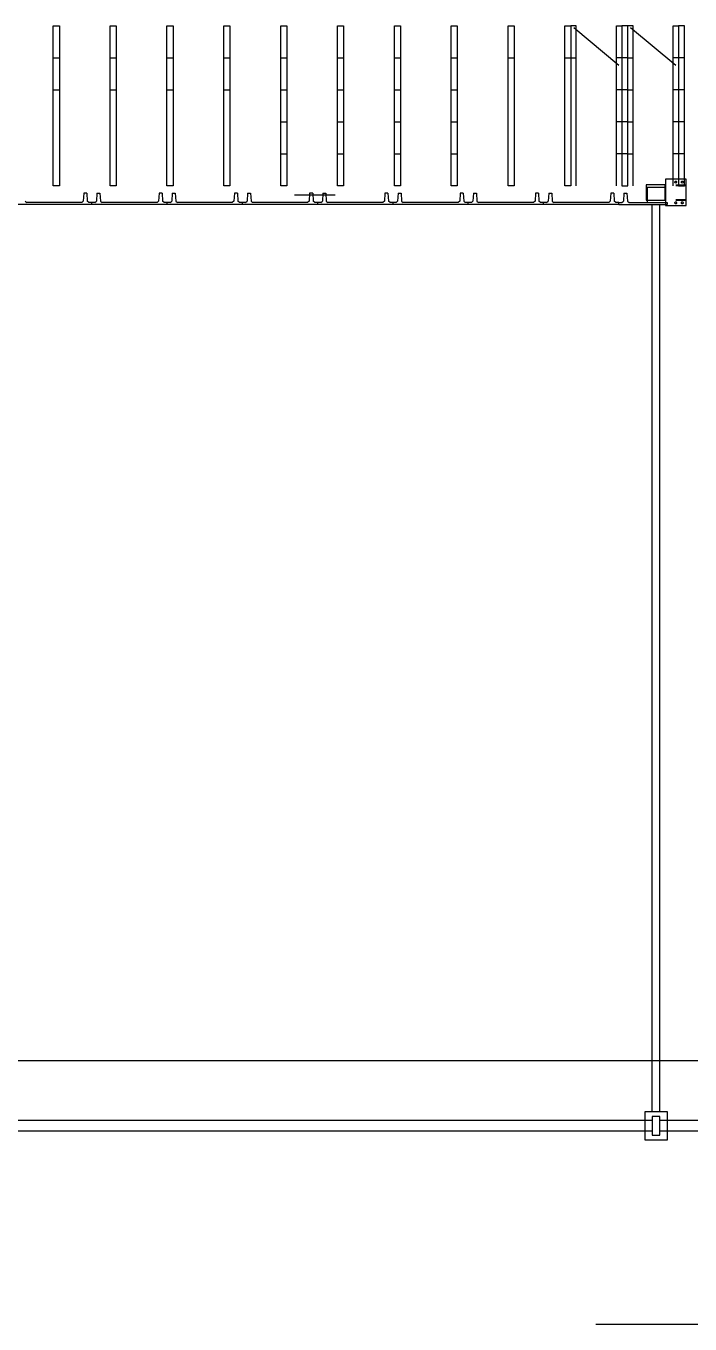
# Model space of a CAD drawing. Header units: metres. Extents: x 2 to 323, y -2 to 254.
# Drawn here: x 222.57 to 240.21, y 7.56 to 42.06 of the extents above; entities that cross this region are included whole.
import ezdxf

# ---------------------------------------------------------------- set-up
doc = ezdxf.new("R2010")
doc.units = ezdxf.units.M
for name, color, linetype in [('0-EST CORTE', 7, 'Continuous'), ('0-MUROS EXISTENTES', 7, 'Continuous'), ('0-PROYECCIONES', 7, 'Continuous'), ('0-VISTA-015', 7, 'Continuous'), ('00', 7, 'Continuous'), ('Columnas existentes', 7, 'Continuous'), ('racks', 7, 'Continuous')]:
    doc.layers.add(name, color=color, linetype=linetype)

msp = doc.modelspace()

# ---------------------------------------------------------------- linework, layer by layer
msp.add_line((239.046, 37.492), (239.046, 37.492))
msp.add_line((239.046, 37.492), (239.046, 37.492))
msp.add_line((239.046, 37.492), (239.046, 37.492))
msp.add_line((239.046, 37.492), (239.046, 37.492))
msp.add_lwpolyline([(239.609, 13.198), (239.009, 13.198), (239.009, 12.458), (239.609, 12.458), (239.609, 13.198)], close=True)
msp.add_lwpolyline([(239.609, 13.198), (239.009, 13.198), (239.009, 12.458), (239.609, 12.458), (239.609, 13.198)], close=True)
msp.add_lwpolyline([(239.609, 13.198), (239.009, 13.198), (239.009, 12.458), (239.609, 12.458), (239.609, 13.198)], close=True)
msp.add_lwpolyline([(239.609, 13.198), (239.009, 13.198), (239.009, 12.458), (239.609, 12.458), (239.609, 13.198)], close=True)
at = {"layer": '0-EST CORTE'}
for p, q in [((239.836, 37.831), (240.086, 37.831)), ((239.836, 37.831), (240.086, 37.831)), ((239.836, 37.819), (240.086, 37.819)), ((239.836, 37.819), (240.086, 37.819)), ((240.086, 37.819), (240.086, 37.831)), ((240.086, 37.819), (240.086, 37.831)), ((239.836, 37.443), (240.086, 37.443)), ((239.836, 37.443), (240.086, 37.443)), ((239.836, 37.431), (240.086, 37.431)), ((239.836, 37.431), (240.086, 37.431)), ((240.086, 37.431), (240.086, 37.443)), ((240.086, 37.431), (240.086, 37.443))]:
    msp.add_line(p, q, dxfattribs=at)
for points in [[(240.106, 37.281), (240.106, 37.981), (239.556, 37.981), (239.556, 37.281), (240.106, 37.281)], [(240.106, 37.281), (240.106, 37.981), (239.556, 37.981), (239.556, 37.281), (240.106, 37.281)], [(239.071, 37.361), (239.571, 37.361), (239.571, 37.761), (239.071, 37.761), (239.071, 37.361)], [(239.071, 37.361), (239.571, 37.361), (239.571, 37.761), (239.071, 37.761), (239.071, 37.361)], [(239.856, 37.906), (239.854, 37.896), (239.848, 37.888), (239.84, 37.883), (239.831, 37.881), (239.821, 37.883), (239.813, 37.888), (239.808, 37.896), (239.806, 37.906), (239.808, 37.915), (239.813, 37.923), (239.821, 37.929), (239.831, 37.931), (239.84, 37.929), (239.848, 37.923), (239.854, 37.915), (239.856, 37.906)], [(239.856, 37.906), (239.854, 37.896), (239.848, 37.888), (239.84, 37.883), (239.831, 37.881), (239.821, 37.883), (239.813, 37.888), (239.808, 37.896), (239.806, 37.906), (239.808, 37.915), (239.813, 37.923), (239.821, 37.929), (239.831, 37.931), (239.84, 37.929), (239.848, 37.923), (239.854, 37.915), (239.856, 37.906)], [(240.031, 37.906), (240.029, 37.896), (240.023, 37.888), (240.015, 37.883), (240.006, 37.881), (239.996, 37.883), (239.988, 37.888), (239.983, 37.896), (239.981, 37.906), (239.983, 37.915), (239.988, 37.923), (239.996, 37.929), (240.006, 37.931), (240.015, 37.929), (240.023, 37.923), (240.029, 37.915), (240.031, 37.906)], [(240.031, 37.906), (240.029, 37.896), (240.023, 37.888), (240.015, 37.883), (240.006, 37.881), (239.996, 37.883), (239.988, 37.888), (239.983, 37.896), (239.981, 37.906), (239.983, 37.915), (239.988, 37.923), (239.996, 37.929), (240.006, 37.931), (240.015, 37.929), (240.023, 37.923), (240.029, 37.915), (240.031, 37.906)], [(239.856, 37.356), (239.854, 37.346), (239.848, 37.338), (239.84, 37.333), (239.831, 37.331), (239.821, 37.333), (239.813, 37.338), (239.808, 37.346), (239.806, 37.356), (239.808, 37.365), (239.813, 37.373), (239.821, 37.379), (239.831, 37.381), (239.84, 37.379), (239.848, 37.373), (239.854, 37.365), (239.856, 37.356)], [(239.856, 37.356), (239.854, 37.346), (239.848, 37.338), (239.84, 37.333), (239.831, 37.331), (239.821, 37.333), (239.813, 37.338), (239.808, 37.346), (239.806, 37.356), (239.808, 37.365), (239.813, 37.373), (239.821, 37.379), (239.831, 37.381), (239.84, 37.379), (239.848, 37.373), (239.854, 37.365), (239.856, 37.356)], [(240.031, 37.356), (240.029, 37.346), (240.023, 37.338), (240.015, 37.333), (240.006, 37.331), (239.996, 37.333), (239.988, 37.338), (239.983, 37.346), (239.981, 37.356), (239.983, 37.365), (239.988, 37.373), (239.996, 37.379), (240.006, 37.381), (240.015, 37.379), (240.023, 37.373), (240.029, 37.365), (240.031, 37.356)], [(240.031, 37.356), (240.029, 37.346), (240.023, 37.338), (240.015, 37.333), (240.006, 37.331), (239.996, 37.333), (239.988, 37.338), (239.983, 37.346), (239.981, 37.356), (239.983, 37.365), (239.988, 37.373), (239.996, 37.379), (240.006, 37.381), (240.015, 37.379), (240.023, 37.373), (240.029, 37.365), (240.031, 37.356)], [(239.409, 13.078), (239.209, 13.078), (239.209, 12.578), (239.409, 12.578), (239.409, 13.078)], [(239.409, 13.078), (239.209, 13.078), (239.209, 12.578), (239.409, 12.578), (239.409, 13.078)]]:
    msp.add_lwpolyline(points, close=True, dxfattribs=at)
at = {"layer": '0-MUROS EXISTENTES'}
for p, q in [((224.106, 37.611), (224.093, 37.401)), ((224.106, 37.611), (224.093, 37.401)), ((224.186, 37.611), (224.106, 37.611)), ((224.186, 37.611), (224.106, 37.611)), ((224.186, 37.611), (224.198, 37.401)), ((224.186, 37.611), (224.198, 37.401)), ((224.456, 37.611), (224.443, 37.401)), ((224.456, 37.611), (224.443, 37.401)), ((224.456, 37.611), (224.536, 37.611)), ((224.456, 37.611), (224.536, 37.611)), ((224.536, 37.611), (224.548, 37.401)), ((224.536, 37.611), (224.548, 37.401)), ((226.106, 37.611), (226.093, 37.401)), ((226.106, 37.611), (226.093, 37.401)), ((226.186, 37.611), (226.106, 37.611)), ((226.186, 37.611), (226.106, 37.611)), ((226.186, 37.611), (226.198, 37.401)), ((226.186, 37.611), (226.198, 37.401)), ((226.456, 37.611), (226.443, 37.401)), ((226.456, 37.611), (226.443, 37.401)), ((226.456, 37.611), (226.536, 37.611)), ((226.456, 37.611), (226.536, 37.611)), ((226.536, 37.611), (226.548, 37.401)), ((226.536, 37.611), (226.548, 37.401)), ((228.106, 37.611), (228.093, 37.401)), ((228.106, 37.611), (228.093, 37.401)), ((228.186, 37.611), (228.106, 37.611)), ((228.186, 37.611), (228.106, 37.611)), ((228.186, 37.611), (228.198, 37.401)), ((228.186, 37.611), (228.198, 37.401)), ((228.456, 37.611), (228.443, 37.401)), ((228.456, 37.611), (228.443, 37.401)), ((228.456, 37.611), (228.536, 37.611)), ((228.456, 37.611), (228.536, 37.611)), ((228.536, 37.611), (228.548, 37.401)), ((228.536, 37.611), (228.548, 37.401)), ((230.106, 37.611), (230.093, 37.401)), ((230.106, 37.611), (230.093, 37.401)), ((230.186, 37.611), (230.106, 37.611)), ((230.186, 37.611), (230.106, 37.611)), ((230.186, 37.611), (230.198, 37.401)), ((230.186, 37.611), (230.198, 37.401)), ((230.456, 37.611), (230.443, 37.401)), ((230.456, 37.611), (230.443, 37.401)), ((230.456, 37.611), (230.536, 37.611)), ((230.456, 37.611), (230.536, 37.611)), ((230.536, 37.611), (230.548, 37.401)), ((230.536, 37.611), (230.548, 37.401)), ((232.106, 37.611), (232.093, 37.401)), ((232.106, 37.611), (232.093, 37.401)), ((232.186, 37.611), (232.106, 37.611)), ((232.186, 37.611), (232.106, 37.611)), ((232.186, 37.611), (232.198, 37.401)), ((232.186, 37.611), (232.198, 37.401)), ((232.456, 37.611), (232.443, 37.401)), ((232.456, 37.611), (232.443, 37.401)), ((232.456, 37.611), (232.536, 37.611)), ((232.456, 37.611), (232.536, 37.611)), ((232.536, 37.611), (232.548, 37.401)), ((232.536, 37.611), (232.548, 37.401)), ((234.106, 37.611), (234.093, 37.401)), ((234.106, 37.611), (234.093, 37.401)), ((234.186, 37.611), (234.106, 37.611)), ((234.186, 37.611), (234.106, 37.611)), ((234.186, 37.611), (234.198, 37.401)), ((234.186, 37.611), (234.198, 37.401)), ((234.456, 37.611), (234.443, 37.401)), ((234.456, 37.611), (234.443, 37.401)), ((234.456, 37.611), (234.536, 37.611)), ((234.456, 37.611), (234.536, 37.611)), ((234.536, 37.611), (234.548, 37.401)), ((234.536, 37.611), (234.548, 37.401)), ((236.106, 37.611), (236.093, 37.401)), ((236.106, 37.611), (236.093, 37.401)), ((236.186, 37.611), (236.106, 37.611)), ((236.186, 37.611), (236.106, 37.611)), ((236.186, 37.611), (236.198, 37.401)), ((236.186, 37.611), (236.198, 37.401)), ((236.456, 37.611), (236.443, 37.401)), ((236.456, 37.611), (236.443, 37.401)), ((236.456, 37.611), (236.536, 37.611)), ((236.456, 37.611), (236.536, 37.611)), ((236.536, 37.611), (236.548, 37.401)), ((236.536, 37.611), (236.548, 37.401)), ((238.106, 37.611), (238.093, 37.401)), ((238.106, 37.611), (238.093, 37.401)), ((238.186, 37.611), (238.106, 37.611)), ((238.186, 37.611), (238.106, 37.611)), ((238.186, 37.611), (238.198, 37.401)), ((238.186, 37.611), (238.198, 37.401)), ((238.456, 37.611), (238.443, 37.401)), ((238.456, 37.611), (238.443, 37.401)), ((238.456, 37.611), (238.536, 37.611)), ((238.456, 37.611), (238.536, 37.611)), ((238.536, 37.611), (238.548, 37.401)), ((238.536, 37.611), (238.548, 37.401)), ((224.321, 37.311), (222.321, 37.311)), ((224.321, 37.311), (222.321, 37.311)), ((222.548, 37.401), (222.591, 37.361)), ((222.548, 37.401), (222.591, 37.361)), ((224.051, 37.361), (222.591, 37.361)), ((224.051, 37.361), (222.591, 37.361)), ((224.093, 37.401), (224.051, 37.361)), ((224.093, 37.401), (224.051, 37.361)), ((224.241, 37.361), (224.198, 37.401)), ((224.241, 37.361), (224.198, 37.401)), ((224.321, 37.361), (224.241, 37.361)), ((224.321, 37.361), (224.241, 37.361)), ((224.321, 37.311), (224.321, 37.361)), ((224.321, 37.311), (224.321, 37.361)), ((224.401, 37.361), (224.321, 37.361)), ((224.321, 37.311), (224.321, 37.361)), ((224.321, 37.311), (224.321, 37.361)), ((224.401, 37.361), (224.321, 37.361)), ((226.321, 37.311), (224.321, 37.311)), ((226.321, 37.311), (224.321, 37.311)), ((224.401, 37.361), (224.443, 37.401)), ((224.401, 37.361), (224.443, 37.401)), ((224.548, 37.401), (224.591, 37.361)), ((224.548, 37.401), (224.591, 37.361)), ((226.051, 37.361), (224.591, 37.361)), ((226.051, 37.361), (224.591, 37.361)), ((226.093, 37.401), (226.051, 37.361)), ((226.093, 37.401), (226.051, 37.361)), ((226.241, 37.361), (226.198, 37.401)), ((226.241, 37.361), (226.198, 37.401)), ((226.321, 37.361), (226.241, 37.361)), ((226.321, 37.361), (226.241, 37.361)), ((226.321, 37.311), (226.321, 37.361)), ((226.401, 37.361), (226.321, 37.361)), ((226.321, 37.311), (226.321, 37.361)), ((226.321, 37.311), (226.321, 37.361)), ((226.401, 37.361), (226.321, 37.361)), ((226.321, 37.311), (226.321, 37.361)), ((228.321, 37.311), (226.321, 37.311)), ((228.321, 37.311), (226.321, 37.311)), ((226.401, 37.361), (226.443, 37.401)), ((226.401, 37.361), (226.443, 37.401)), ((226.548, 37.401), (226.591, 37.361)), ((226.548, 37.401), (226.591, 37.361)), ((228.051, 37.361), (226.591, 37.361)), ((228.051, 37.361), (226.591, 37.361)), ((228.093, 37.401), (228.051, 37.361)), ((228.093, 37.401), (228.051, 37.361)), ((228.241, 37.361), (228.198, 37.401)), ((228.241, 37.361), (228.198, 37.401)), ((228.321, 37.361), (228.241, 37.361)), ((228.321, 37.361), (228.241, 37.361)), ((228.321, 37.311), (228.321, 37.361)), ((228.321, 37.311), (228.321, 37.361)), ((228.401, 37.361), (228.321, 37.361)), ((228.321, 37.311), (228.321, 37.361)), ((228.321, 37.311), (228.321, 37.361)), ((228.401, 37.361), (228.321, 37.361)), ((230.321, 37.311), (228.321, 37.311)), ((230.321, 37.311), (228.321, 37.311)), ((228.401, 37.361), (228.443, 37.401)), ((228.401, 37.361), (228.443, 37.401)), ((228.548, 37.401), (228.591, 37.361)), ((228.548, 37.401), (228.591, 37.361)), ((230.051, 37.361), (228.591, 37.361)), ((230.051, 37.361), (228.591, 37.361)), ((230.093, 37.401), (230.051, 37.361)), ((230.093, 37.401), (230.051, 37.361)), ((230.241, 37.361), (230.198, 37.401)), ((230.241, 37.361), (230.198, 37.401)), ((230.321, 37.361), (230.241, 37.361)), ((230.321, 37.361), (230.241, 37.361)), ((230.321, 37.311), (230.321, 37.361)), ((230.401, 37.361), (230.321, 37.361)), ((230.321, 37.311), (230.321, 37.361)), ((230.321, 37.311), (230.321, 37.361)), ((230.401, 37.361), (230.321, 37.361)), ((230.321, 37.311), (230.321, 37.361)), ((231.442, 37.311), (230.321, 37.311)), ((231.442, 37.311), (230.321, 37.311)), ((230.401, 37.361), (230.443, 37.401)), ((230.401, 37.361), (230.443, 37.401)), ((230.548, 37.401), (230.591, 37.361)), ((230.548, 37.401), (230.591, 37.361)), ((231.442, 37.361), (230.591, 37.361)), ((231.442, 37.361), (230.591, 37.361)), ((232.051, 37.361), (231.442, 37.361)), ((232.051, 37.361), (231.442, 37.361)), ((232.321, 37.311), (231.442, 37.311)), ((232.321, 37.311), (231.442, 37.311)), ((232.093, 37.401), (232.051, 37.361)), ((232.093, 37.401), (232.051, 37.361)), ((232.241, 37.361), (232.198, 37.401)), ((232.241, 37.361), (232.198, 37.401)), ((232.321, 37.361), (232.241, 37.361)), ((232.321, 37.361), (232.241, 37.361)), ((232.321, 37.311), (232.321, 37.361)), ((232.401, 37.361), (232.321, 37.361)), ((232.321, 37.311), (232.321, 37.361)), ((232.321, 37.311), (232.321, 37.361)), ((232.401, 37.361), (232.321, 37.361)), ((232.321, 37.311), (232.321, 37.361)), ((234.321, 37.311), (232.321, 37.311)), ((234.321, 37.311), (232.321, 37.311)), ((232.401, 37.361), (232.443, 37.401)), ((232.401, 37.361), (232.443, 37.401)), ((232.548, 37.401), (232.591, 37.361)), ((232.548, 37.401), (232.591, 37.361)), ((234.051, 37.361), (232.591, 37.361)), ((234.051, 37.361), (232.591, 37.361)), ((234.093, 37.401), (234.051, 37.361)), ((234.093, 37.401), (234.051, 37.361)), ((234.241, 37.361), (234.198, 37.401)), ((234.241, 37.361), (234.198, 37.401)), ((234.321, 37.361), (234.241, 37.361)), ((234.321, 37.361), (234.241, 37.361)), ((234.321, 37.311), (234.321, 37.361)), ((234.321, 37.311), (234.321, 37.361)), ((234.401, 37.361), (234.321, 37.361)), ((234.321, 37.311), (234.321, 37.361)), ((234.321, 37.311), (234.321, 37.361)), ((234.401, 37.361), (234.321, 37.361)), ((234.771, 37.311), (234.321, 37.311)), ((234.771, 37.311), (234.321, 37.311)), ((234.401, 37.361), (234.443, 37.401)), ((234.401, 37.361), (234.443, 37.401)), ((234.548, 37.401), (234.591, 37.361)), ((234.548, 37.401), (234.591, 37.361)), ((234.771, 37.361), (234.591, 37.361)), ((234.771, 37.361), (234.591, 37.361)), ((236.051, 37.361), (234.771, 37.361)), ((236.051, 37.361), (234.771, 37.361)), ((237.821, 37.311), (234.771, 37.311)), ((237.821, 37.311), (234.771, 37.311)), ((236.093, 37.401), (236.051, 37.361)), ((236.093, 37.401), (236.051, 37.361)), ((236.241, 37.361), (236.198, 37.401)), ((236.241, 37.361), (236.198, 37.401)), ((236.321, 37.361), (236.241, 37.361)), ((236.321, 37.361), (236.241, 37.361)), ((236.321, 37.311), (236.321, 37.361)), ((236.401, 37.361), (236.321, 37.361)), ((236.321, 37.311), (236.321, 37.361)), ((236.321, 37.311), (236.321, 37.361)), ((236.401, 37.361), (236.321, 37.361)), ((236.321, 37.311), (236.321, 37.361)), ((236.401, 37.361), (236.443, 37.401)), ((236.401, 37.361), (236.443, 37.401)), ((236.548, 37.401), (236.591, 37.361)), ((236.548, 37.401), (236.591, 37.361)), ((237.821, 37.361), (236.591, 37.361)), ((237.821, 37.361), (236.591, 37.361)), ((238.051, 37.361), (237.821, 37.361)), ((238.051, 37.361), (237.821, 37.361)), ((238.321, 37.311), (237.821, 37.311)), ((238.321, 37.311), (237.821, 37.311)), ((238.093, 37.401), (238.051, 37.361)), ((238.093, 37.401), (238.051, 37.361)), ((238.241, 37.361), (238.198, 37.401)), ((238.241, 37.361), (238.198, 37.401)), ((238.321, 37.361), (238.241, 37.361)), ((238.321, 37.361), (238.241, 37.361)), ((238.321, 37.311), (238.321, 37.361)), ((238.321, 37.361), (238.401, 37.361)), ((238.321, 37.311), (238.321, 37.361)), ((238.321, 37.311), (238.321, 37.361)), ((238.321, 37.361), (238.401, 37.361)), ((238.321, 37.311), (238.321, 37.361)), ((238.321, 37.311), (239.606, 37.311)), ((238.321, 37.311), (239.606, 37.311)), ((238.401, 37.361), (238.443, 37.401)), ((238.401, 37.361), (238.443, 37.401)), ((238.548, 37.401), (238.591, 37.361)), ((238.548, 37.401), (238.591, 37.361)), ((238.591, 37.361), (239.606, 37.361)), ((238.591, 37.361), (239.606, 37.361)), ((239.606, 37.361), (239.606, 37.311)), ((239.606, 37.361), (239.606, 37.311))]:
    msp.add_line(p, q, dxfattribs=at)
at = {"layer": '0-PROYECCIONES'}
for p, q in [((230.786, 37.561), (229.706, 37.561)), ((230.786, 37.561), (229.706, 37.561)), ((239.196, 37.311), (239.196, 13.198)), ((239.396, 37.311), (239.396, 13.198)), ((239.209, 12.968), (221.409, 12.968)), ((239.209, 12.968), (221.409, 12.968)), ((257.209, 12.968), (239.409, 12.968)), ((257.209, 12.968), (239.409, 12.968)), ((239.209, 12.688), (221.409, 12.688)), ((239.209, 12.688), (221.409, 12.688)), ((257.209, 12.688), (239.409, 12.688)), ((257.209, 12.688), (239.409, 12.688)), ((257.209, 12.688), (239.409, 12.688)), ((257.209, 12.688), (239.409, 12.688))]:
    msp.add_line(p, q, dxfattribs=at)
at = {"layer": '0-VISTA-015'}
for p, q in [((167.596, 14.561), (271.989, 14.561)), ((167.596, 14.561), (271.989, 14.561)), ((237.708, 7.561), (278.467, 7.561)), ((237.708, 7.561), (278.467, 7.561))]:
    msp.add_line(p, q, dxfattribs=at)
at = {"layer": '00'}
for p, q in [((239.046, 37.831), (239.046, 37.431)), ((239.046, 37.831), (239.046, 37.431)), ((239.546, 37.431), (239.546, 37.831)), ((239.546, 37.431), (239.546, 37.831)), ((239.046, 37.492), (239.046, 37.492)), ((239.046, 37.492), (239.046, 37.492)), ((239.046, 37.362), (239.546, 37.362)), ((239.046, 37.362), (239.546, 37.362))]:
    msp.add_line(p, q, dxfattribs=at)
at = {"layer": 'Columnas existentes'}
msp.add_lwpolyline([(239.046, 37.831), (239.046, 37.431), (239.546, 37.431), (239.546, 37.831), (239.046, 37.831)], close=True, dxfattribs=at)
msp.add_lwpolyline([(239.046, 37.831), (239.046, 37.431), (239.546, 37.431), (239.546, 37.831), (239.046, 37.831)], close=True, dxfattribs=at)
at = {"layer": 'racks'}
for p, q in [((237.186, 42.056), (237.046, 42.056)), ((238.321, 41.006), (237.121, 42.006)), ((237.186, 37.806), (237.186, 42.056)), ((238.256, 37.806), (238.256, 42.056)), ((238.256, 42.056), (238.396, 42.056)), ((238.696, 42.056), (238.556, 42.056)), ((239.83, 41.006), (238.63, 42.006)), ((238.696, 37.806), (238.696, 42.056)), ((239.765, 37.806), (239.765, 42.056)), ((239.765, 42.056), (239.905, 42.056)), ((223.296, 41.206), (223.376, 41.206)), ((223.296, 41.206), (223.376, 41.206)), ((223.296, 41.206), (223.456, 41.206)), ((224.806, 41.206), (224.886, 41.206)), ((224.806, 41.206), (224.886, 41.206)), ((224.806, 41.206), (224.966, 41.206)), ((226.316, 41.206), (226.396, 41.206)), ((226.316, 41.206), (226.396, 41.206)), ((226.316, 41.206), (226.476, 41.206)), ((227.826, 41.206), (227.906, 41.206)), ((227.826, 41.206), (227.906, 41.206)), ((227.826, 41.206), (227.986, 41.206)), ((229.336, 41.206), (229.416, 41.206)), ((229.336, 41.206), (229.416, 41.206)), ((229.336, 41.206), (229.496, 41.206)), ((230.846, 41.206), (230.926, 41.206)), ((230.846, 41.206), (230.926, 41.206)), ((230.846, 41.206), (231.006, 41.206)), ((232.356, 41.206), (232.436, 41.206)), ((232.356, 41.206), (232.436, 41.206)), ((232.356, 41.206), (232.516, 41.206)), ((233.866, 41.206), (233.946, 41.206)), ((233.866, 41.206), (233.946, 41.206)), ((233.866, 41.206), (234.026, 41.206)), ((235.376, 41.206), (235.456, 41.206)), ((235.376, 41.206), (235.456, 41.206)), ((235.376, 41.206), (235.536, 41.206)), ((236.886, 41.206), (236.966, 41.206)), ((236.886, 41.206), (236.966, 41.206)), ((236.886, 41.206), (237.046, 41.206)), ((237.046, 41.206), (237.186, 41.206)), ((238.396, 41.206), (238.256, 41.206)), ((238.556, 41.206), (238.396, 41.206)), ((238.556, 41.206), (238.476, 41.206)), ((238.556, 41.206), (238.476, 41.206)), ((238.556, 41.206), (238.696, 41.206)), ((239.905, 41.206), (239.765, 41.206)), ((240.065, 41.206), (239.905, 41.206)), ((240.065, 41.206), (239.985, 41.206)), ((240.065, 41.206), (239.985, 41.206)), ((223.296, 40.356), (223.376, 40.356)), ((223.296, 40.356), (223.376, 40.356)), ((223.296, 40.356), (223.456, 40.356)), ((224.806, 40.356), (224.886, 40.356)), ((224.806, 40.356), (224.886, 40.356)), ((224.806, 40.356), (224.966, 40.356)), ((226.316, 40.356), (226.396, 40.356)), ((226.316, 40.356), (226.396, 40.356)), ((226.316, 40.356), (226.476, 40.356)), ((227.826, 40.356), (227.906, 40.356)), ((227.826, 40.356), (227.906, 40.356)), ((227.826, 40.356), (227.986, 40.356)), ((229.336, 40.356), (229.416, 40.356)), ((229.336, 40.356), (229.416, 40.356)), ((229.336, 40.356), (229.496, 40.356)), ((230.846, 40.356), (230.926, 40.356)), ((230.846, 40.356), (230.926, 40.356)), ((230.846, 40.356), (231.006, 40.356)), ((232.356, 40.356), (232.436, 40.356)), ((232.356, 40.356), (232.436, 40.356)), ((232.356, 40.356), (232.516, 40.356)), ((233.866, 40.356), (233.946, 40.356)), ((233.866, 40.356), (233.946, 40.356)), ((233.866, 40.356), (234.026, 40.356)), ((238.396, 40.356), (238.256, 40.356)), ((238.556, 40.356), (238.396, 40.356)), ((238.556, 40.356), (238.476, 40.356)), ((238.556, 40.356), (238.476, 40.356)), ((238.556, 40.356), (238.696, 40.356)), ((239.905, 40.356), (239.765, 40.356)), ((240.065, 40.356), (239.905, 40.356)), ((240.065, 40.356), (239.985, 40.356)), ((240.065, 40.356), (239.985, 40.356)), ((229.336, 39.506), (229.456, 39.506)), ((229.336, 39.506), (229.496, 39.506)), ((230.846, 39.506), (230.966, 39.506)), ((230.846, 39.506), (231.006, 39.506)), ((232.356, 39.506), (232.476, 39.506)), ((232.356, 39.506), (232.516, 39.506)), ((233.866, 39.506), (233.986, 39.506)), ((233.866, 39.506), (234.026, 39.506)), ((238.396, 39.506), (238.256, 39.506)), ((238.556, 39.506), (238.396, 39.506)), ((238.556, 39.506), (238.436, 39.506)), ((238.556, 39.506), (238.696, 39.506)), ((239.905, 39.506), (239.765, 39.506)), ((240.065, 39.506), (239.905, 39.506)), ((240.065, 39.506), (239.945, 39.506)), ((229.336, 38.656), (229.416, 38.656)), ((229.336, 38.656), (229.416, 38.656)), ((229.336, 38.656), (229.496, 38.656)), ((230.846, 38.656), (230.926, 38.656)), ((230.846, 38.656), (230.926, 38.656)), ((230.846, 38.656), (231.006, 38.656)), ((232.356, 38.656), (232.436, 38.656)), ((232.356, 38.656), (232.436, 38.656)), ((232.356, 38.656), (232.516, 38.656)), ((233.866, 38.656), (233.946, 38.656)), ((233.866, 38.656), (233.946, 38.656)), ((233.866, 38.656), (234.026, 38.656)), ((238.396, 38.656), (238.256, 38.656)), ((238.556, 38.656), (238.396, 38.656)), ((238.556, 38.656), (238.476, 38.656)), ((238.556, 38.656), (238.476, 38.656)), ((238.556, 38.656), (238.696, 38.656)), ((239.905, 38.656), (239.765, 38.656)), ((240.065, 38.656), (239.905, 38.656)), ((240.065, 38.656), (239.985, 38.656)), ((240.065, 38.656), (239.985, 38.656))]:
    msp.add_line(p, q, dxfattribs=at)
for points in [[(223.456, 42.056), (223.456, 37.806), (223.296, 37.806), (223.296, 42.056), (223.456, 42.056)], [(224.966, 42.056), (224.966, 37.806), (224.806, 37.806), (224.806, 42.056), (224.966, 42.056)], [(226.476, 42.056), (226.476, 37.806), (226.316, 37.806), (226.316, 42.056), (226.476, 42.056)], [(227.986, 42.056), (227.986, 37.806), (227.826, 37.806), (227.826, 42.056), (227.986, 42.056)], [(229.496, 42.056), (229.496, 37.806), (229.336, 37.806), (229.336, 42.056), (229.496, 42.056)], [(231.006, 42.056), (231.006, 37.806), (230.846, 37.806), (230.846, 42.056), (231.006, 42.056)], [(232.516, 42.056), (232.516, 37.806), (232.356, 37.806), (232.356, 42.056), (232.516, 42.056)], [(234.026, 42.056), (234.026, 37.806), (233.866, 37.806), (233.866, 42.056), (234.026, 42.056)], [(235.536, 42.056), (235.536, 37.806), (235.376, 37.806), (235.376, 42.056), (235.536, 42.056)], [(237.046, 42.056), (237.046, 37.806), (236.886, 37.806), (236.886, 42.056), (237.046, 42.056)], [(238.396, 42.056), (238.396, 37.806), (238.556, 37.806), (238.556, 42.056), (238.396, 42.056)], [(239.905, 42.056), (239.905, 37.806), (240.065, 37.806), (240.065, 42.056), (239.905, 42.056)]]:
    msp.add_lwpolyline(points, close=True, dxfattribs=at)

doc.saveas('drawing.dxf')
